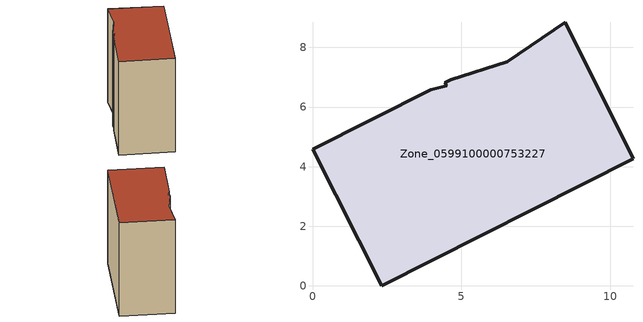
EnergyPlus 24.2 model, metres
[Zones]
Zone_0599100000753227
 floor ground (C_G): 6.54,7.53 8.48,8.85 10.76,4.26 2.32,0 0,4.58 3.98,6.59 4.51,6.71 4.44,6.82 4.64,6.92 z3.08
 wall outside (C_F): 2.32,0 10.76,4.26 8.48,8.85 6.54,7.53 4.64,6.92 4.44,6.82 4.51,6.71 3.98,6.59 0,4.58 2.32,0 z3.08:12.94
 roof outside (C_R): 8.48,8.85 6.54,7.53 4.64,6.92 4.44,6.82 4.51,6.71 3.98,6.59 0,4.58 2.32,0 10.76,4.26 z12.94
[BUILDING]
Pand.0599100000753227: North Axis=0; Terrain=City; Loads Convergence Tolerance Value=0.04; Temperature Convergence Tolerance Value=0.4; Solar Distribution=FullExterior; Maximum Number of Warmup Days=25; Minimum Number of Warmup Days=1
[Site:Location]
Rotterdam.The.Hague.AP_ZH_NLD Design_Conditions: Latitude=51.96; Longitude=4.45; Time Zone=1; Elevation=-4.5
[SITE:GROUNDTEMPERATURE:BUILDINGSURFACE]
18, 18, 18, 18, 18, 18, 18, 18, 18, 18, 18, 18
[MATERIAL] Thermal Absorptance=0.9; Solar Absorptance=0.7; Visible Absorptance=0.7
Name | Roughness | Thickness | Conductivity | Density | Specific Heat
G.TI.2006-2014 | MediumSmooth | 0.15 | 0.06 | 540 | 1210
F.TI.2006-2014 | Rough | 0.3 | 0.12 | 1920 | 840
R.TI.2006-2014 | MediumRough | 0.2 | 0.08 | 1500 | 1000
[CONSTRUCTION]
C_G: G.TI.2006-2014
C_F: F.TI.2006-2014
C_R: R.TI.2006-2014
[ZONE]
Zone_0599100000753227: Type=1; Multiplier=1; Ceiling Height=Autocalculate; Volume=Autocalculate; Floor Area=autocalculate; Part of Total Floor Area=Yes
[ZONEINFILTRATION:DESIGNFLOWRATE]
Infil_Zone_0599100000753227: Zone or ZoneList or Space or SpaceList=Zone_0599100000753227; Schedule=AlwaysOn; Design Flow Rate Calculation Method=Flow/Area; Flow Rate per Floor Area=0.0015; Constant Term Coefficient=1; Temperature Term Coefficient=0; Velocity Term Coefficient=0; Velocity Squared Term Coefficient=0
[HVACTEMPLATE:ZONE:IDEALLOADSAIRSYSTEM]
Zone_0599100000753227: Maximum Heating Supply Air Temperature=50; Minimum Cooling Supply Air Temperature=13; Maximum Heating Supply Air Humidity Ratio=0.0156; Minimum Cooling Supply Air Humidity Ratio=0.0077; Heating Limit=NoLimit; Cooling Limit=NoLimit; Dehumidification Control Type=ConstantSensibleHeatRatio; Cooling Sensible Heat Ratio=0.7; Dehumidification Setpoint=60; Humidification Control Type=None; Humidification Setpoint=30; Outdoor Air Method=None; Outdoor Air Flow Rate per Person=0.00944; Outdoor Air Flow Rate per Zone Floor Area=0; Outdoor Air Flow Rate per Zone=0; Demand Controlled Ventilation Type=None; Outdoor Air Economizer Type=NoEconomizer; Heat Recovery Type=None; Sensible Heat Recovery Effectiveness=0.7; Latent Heat Recovery Effectiveness=0.65
[ZONECONTROL:THERMOSTAT]
ThermostatControl_Zone_0599100000753227: Zone or ZoneList=Zone_0599100000753227; Control Type Schedule=DualSetpointControlType; Control 1=Thermostat_Zone_0599100000753227; Temperature Difference Between Cutout And Setpoint=0
[THERMOSTATSETPOINT:DUALSETPOINT]
Thermostat_Zone_0599100000753227: Heating Setpoint Temperature Schedule=HeatingSetpoint_Zone_0599100000753227; Cooling Setpoint Temperature Schedule=CoolingSetpoint_Zone_0599100000753227
[SCHEDULE:COMPACT]
HeatingSetpoint_Zone_0599100000753227: Through: 12/31, For: AllDays, Until: 24:00, 21
CoolingSetpoint_Zone_0599100000753227: Through: 12/31, For: AllDays, Until: 24:00, 24
DualSetpointControlType: Through: 12/31, For: AllDays, Until: 24:00, 4
AlwaysOn: Through: 12/31, For: AllDays, Until: 24:00, 1
